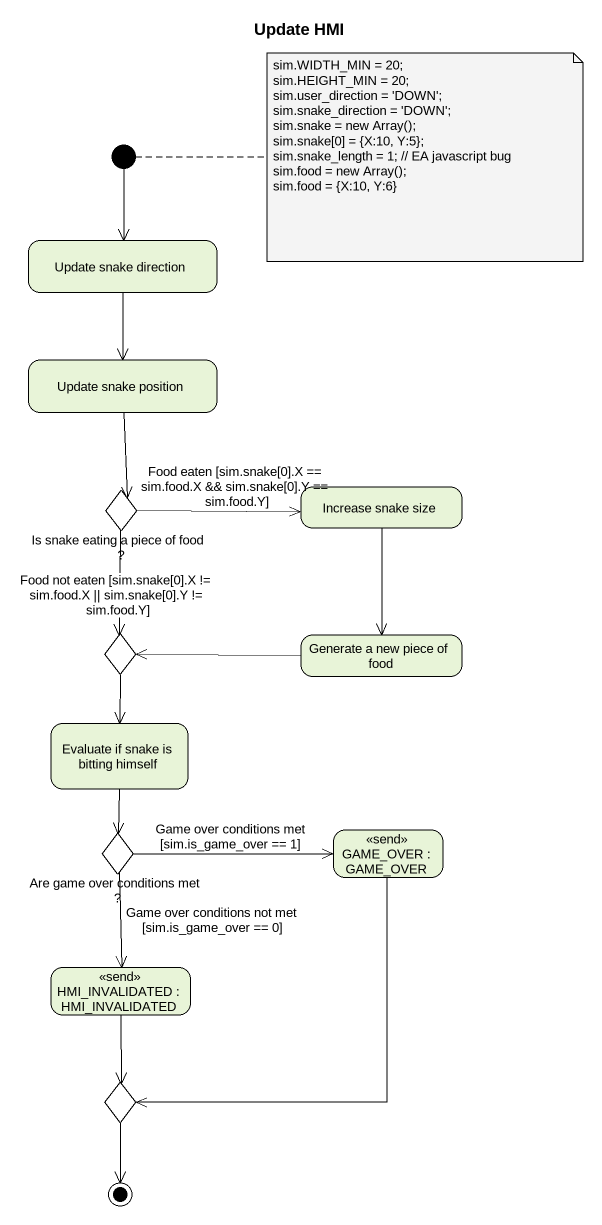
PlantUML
@startuml
title Update HMI
hide empty description
state initial1 <<start>>
state "Update snake direction" as Update_snake_direction
state "Update snake position" as Update_snake_position
state "Is snake eating a piece of food ?" as Is_snake_eating_a_piece_of <<choice>>
state "Increase snake size" as Increase_snake_size
state choice1 <<choice>>
state "Generate a new piece of food" as Generate_a_new_piece_of_food
state "Evaluate if snake is bitting himself" as Evaluate_if_snake_is
state "GAME_OVER : GAME_OVER" as GAME_OVER <<send>>
state "Are game over conditions met ?" as Are_game_over_conditions_met <<choice>>
state "HMI_INVALIDATED : HMI_INVALIDATED" as HMI_INVALIDATED <<send>>
state choice2 <<choice>>
initial1 --> Update_snake_direction
Update_snake_direction --> Update_snake_position
Update_snake_position --> Is_snake_eating_a_piece_of
Is_snake_eating_a_piece_of -right-> Increase_snake_size : Food eaten [sim.snake[0].X == sim.food.X && sim.snake[0].Y == sim.food.Y]
Is_snake_eating_a_piece_of --> choice1 : Food not eaten [sim.snake[0].X != sim.food.X || sim.snake[0].Y != sim.food.Y]
Increase_snake_size --> Generate_a_new_piece_of_food
choice1 --> Evaluate_if_snake_is
Generate_a_new_piece_of_food -left-> choice1
Evaluate_if_snake_is --> Are_game_over_conditions_met
GAME_OVER --> choice2
Are_game_over_conditions_met -right-> GAME_OVER : Game over conditions met [sim.is_game_over == 1]
Are_game_over_conditions_met --> HMI_INVALIDATED : Game over conditions not met [sim.is_game_over == 0]
HMI_INVALIDATED --> choice2
choice2 --> [*]
note right of initial1
  sim.WIDTH_MIN = 20;
  sim.HEIGHT_MIN = 20;
  sim.user_direction = 'DOWN';
  sim.snake_direction = 'DOWN';
  sim.snake = new Array();
  sim.snake[0] = {X:10, Y:5};
  sim.snake_length = 1; // EA javascript bug
  sim.food = new Array();
  sim.food = {X:10, Y:6}
end note
@enduml
